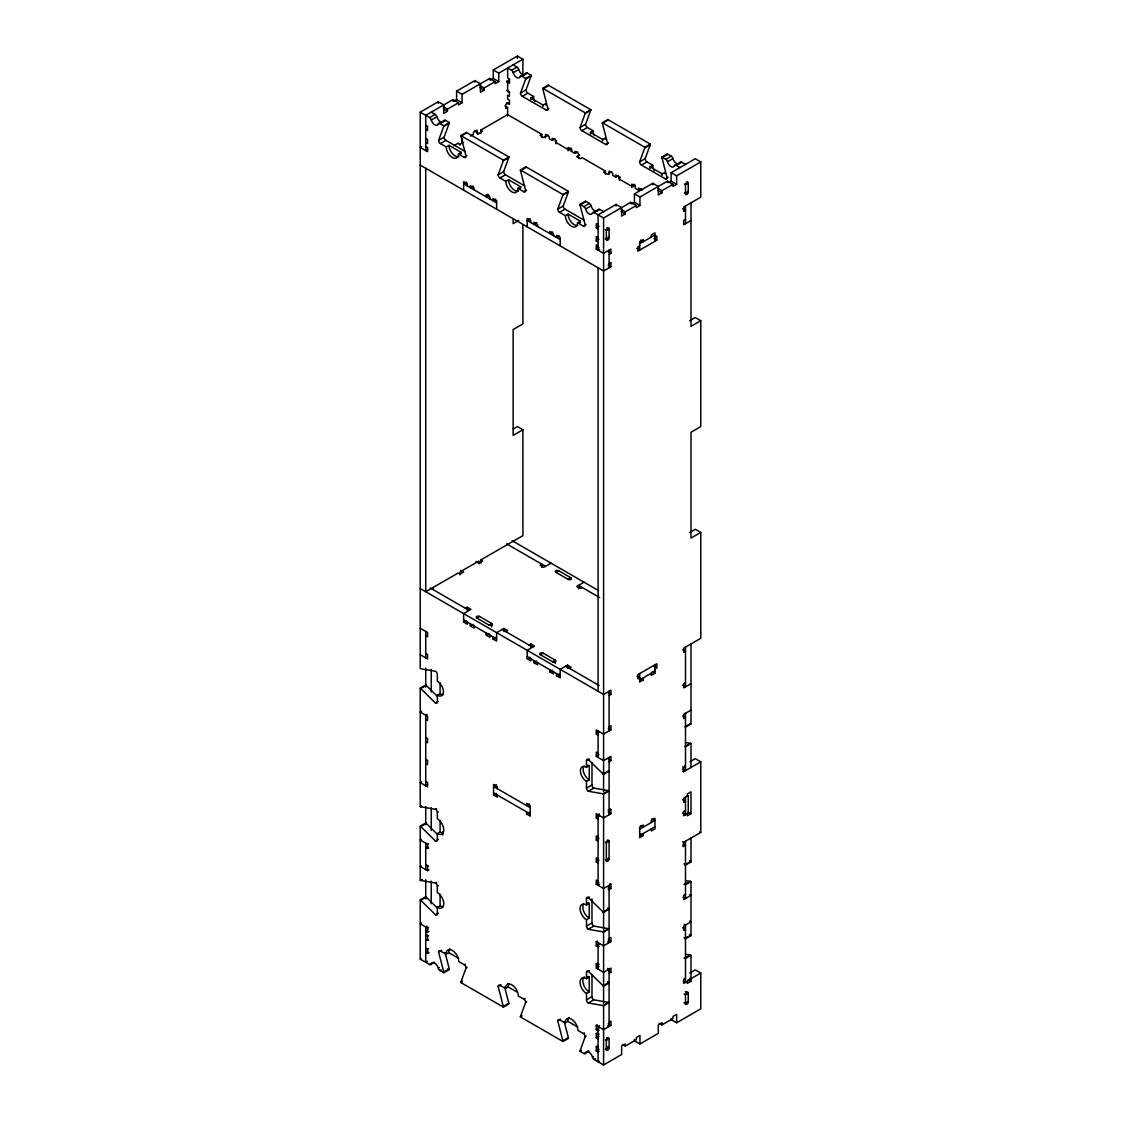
<?xml version="1.0" encoding="UTF-8"?>
<svg xmlns="http://www.w3.org/2000/svg" width="1121" height="1121" viewBox="0 0 1121 1121"><rect width="100%" height="100%" fill="white"/><g stroke="black" fill="none" stroke-linecap="round" stroke-linejoin="round"><path stroke-width="1.5" d="M446.228 146.935L448.989 145.352L461.207 152.4L458.461 153.997A8.646 4.988 60 0 1 452.352 157.515A8.646 4.988 60 0 1 446.228 146.935L440.427 143.586A2.592 1.499 60 0 1 438.591 140.405L443.762 126.351A2.592 1.499 60 0 0 443.832 125.79L449.339 122.609L445.471 120.381A2.592 1.499 60 0 0 443.734 120.788A5.185 2.999 60 0 1 440.287 121.614A5.185 2.999 60 0 1 436.826 116.794A2.592 1.499 60 0 0 435.102 114.384L431.235 112.156M438.591 140.405L444.098 137.224L449.255 123.17A2.592 1.499 60 0 0 449.339 122.609M548.912 108.471L546.165 110.054L522.33 96.294A2.592 1.499 60 0 1 520.494 93.127L525.665 79.059A2.592 1.499 60 0 0 525.735 78.498L531.242 75.331L527.374 73.089A2.592 1.499 60 0 0 525.637 73.51A5.185 2.999 60 0 1 522.19 74.336A5.185 2.999 60 0 1 518.729 69.516A2.592 1.499 60 0 0 516.991 67.106L513.138 64.878M520.494 93.127L526.001 89.946L531.158 75.892A2.592 1.499 60 0 0 531.242 75.331M505.795 181.322L508.542 179.738L520.775 186.787L518.014 188.384A8.646 4.988 60 0 1 511.905 191.915A8.646 4.988 60 0 1 505.795 181.322L499.994 177.973A2.592 1.499 60 0 1 498.158 174.792L503.315 160.737A2.592 1.499 60 0 0 503.399 160.177L508.892 156.996L466.364 132.446L460.857 135.613A2.592 1.499 60 0 0 460.927 136.272L466.098 156.281A2.592 1.499 60 0 1 464.262 157.346L458.461 153.997M498.158 174.792L503.651 171.625L508.822 157.557A2.592 1.499 60 0 0 508.892 156.996M608.479 142.857L605.732 144.441L581.897 130.681A2.592 1.499 60 0 1 580.061 127.514L585.218 113.445A2.592 1.499 60 0 0 585.302 112.885L590.795 109.718L548.267 85.154L542.76 88.335A2.592 1.499 60 0 0 542.83 88.979L548.001 109.003A2.592 1.499 60 0 1 546.165 110.054M580.061 127.514L585.554 124.333L590.725 110.278A2.592 1.499 60 0 0 590.795 109.718M565.362 215.708L568.109 214.125L580.328 221.187L577.581 222.771A8.646 4.988 60 0 1 571.472 226.302A8.646 4.988 60 0 1 565.362 215.708L559.547 212.359A2.592 1.499 60 0 1 557.726 209.179L562.882 195.124A2.592 1.499 60 0 0 562.966 194.564L568.459 191.383L525.917 166.833L520.424 170A2.592 1.499 60 0 0 520.494 170.658L525.665 190.668A2.592 1.499 60 0 1 523.829 191.733L518.014 188.384M557.726 209.179L563.218 206.012L568.389 191.957A2.592 1.499 60 0 0 568.459 191.383M668.046 177.244L665.299 178.842L641.45 165.067A2.592 1.499 60 0 1 639.629 161.9L644.785 147.846A2.592 1.499 60 0 0 644.869 147.285L650.362 144.105L607.82 119.541L602.327 122.721A2.592 1.499 60 0 0 602.397 123.366L607.568 143.39A2.592 1.499 60 0 1 605.732 144.441M639.629 161.9L645.121 158.72L650.292 144.665A2.592 1.499 60 0 0 650.362 144.105M504.632 987.012L508.822 1003.281A2.592 1.499 60 0 1 508.892 1003.926L503.399 1007.106L460.857 982.542A2.592 1.499 60 0 1 460.927 981.982L466.098 967.927L467.135 967.325M564.185 1021.399L568.389 1037.668A2.592 1.499 60 0 1 568.459 1038.312L562.966 1041.493L520.424 1016.929A2.592 1.499 60 0 1 520.494 1016.369L525.665 1002.314L526.688 1001.712M622.533 1044.478L625.294 1046.075L625.294 1043.959L621.623 1046.075L621.623 1054.539L603.588 1064.95L594.228 1059.541A2.592 1.499 60 0 1 592.491 1057.131A5.185 2.999 60 0 0 589.029 1052.311A5.185 2.999 60 0 0 585.582 1053.137A2.592 1.499 60 0 1 583.845 1053.558L579.977 1051.316A2.592 1.499 60 0 1 580.061 1050.755L585.218 1036.701L586.255 1036.112M437.316 696.253L426.246 685.393A2.592 1.499 60 0 0 425.728 685.001L420.221 688.182A2.592 1.499 60 0 1 420.753 688.56L435.509 703.049A2.592 1.499 60 0 0 437.344 701.984L437.344 695.286A8.646 4.988 60 0 0 443.454 691.755A8.646 4.988 60 0 0 437.344 681.176L437.344 674.464A2.592 1.499 60 0 0 435.509 671.297L420.753 668.733A2.592 1.499 60 0 1 420.221 668.522L420.221 112.156L438.255 101.745L443.762 104.926L443.762 113.389L447.419 111.273L447.419 109.157L458.433 102.81L458.433 104.926L462.09 102.81L462.09 94.332L456.597 91.165L456.597 99.629L462.09 102.81M456.597 91.165L474.926 80.572L480.433 83.753L480.433 92.216L484.104 90.1L484.104 87.984L495.104 81.637L495.104 83.753L498.761 81.637L498.761 73.159L522.904 59.231L522.904 74.659M498.761 81.637L493.268 78.456L493.268 69.992L517.412 56.05L522.904 59.231M458.433 102.81L452.926 99.629L425.728 115.337L425.728 150.62L427.563 149.569M462.09 94.332L489.597 78.456L495.104 81.637M453.388 101.479L456.597 99.629M490.522 80.039L493.268 78.456M420.221 112.156L429.595 117.565L435.102 114.384M506.524 81.525L509.466 83.22L509.466 78.988L507.631 77.924L507.631 68.045L511.498 70.287L516.991 67.106M429.595 117.565A2.592 1.499 60 0 1 431.319 119.975L436.826 116.794M511.498 70.287A2.592 1.499 60 0 1 513.222 72.697L518.729 69.516M431.319 119.975A5.185 2.999 60 0 0 434.78 124.795A5.185 2.999 60 0 0 438.241 123.969L443.734 120.788M513.222 72.697A5.185 2.999 60 0 0 516.683 77.503A5.185 2.999 60 0 0 520.144 76.676L525.637 73.51M438.241 123.969A2.592 1.499 60 0 1 439.964 123.562L445.471 120.381M520.144 76.676A2.592 1.499 60 0 1 521.868 76.27L527.374 73.089M443.762 126.351L449.255 123.17M525.665 79.059L531.158 75.892M421.608 146.655L420.221 147.454L427.563 151.685L427.563 147.454L425.728 146.389M509.004 102.543L505.795 104.393L505.795 108.625L507.631 107.574L507.631 116.178M440.427 143.586L445.934 140.405L465.299 151.587M522.33 96.294L527.837 93.127L533.638 96.476A8.646 4.988 60 0 0 534.913 101.521M460.927 136.272L466.434 133.091A2.592 1.499 60 0 1 466.364 132.446M542.83 88.979L548.337 85.799A2.592 1.499 60 0 1 548.267 85.154M531.032 99.685A8.646 4.988 60 0 1 530.892 98.059L533.638 96.476M462.497 138.57L461.796 143.208M453.641 145.8L458.125 143.208L459.974 145.057M470.442 136.103L473.412 134.38L473.412 132.264L477.084 130.148L477.084 133.847M480.741 133.329L480.741 130.162L507.631 114.622L541.863 134.394L541.863 137.561M459.96 144.273L463.618 142.157M477.77 133.988L482.576 131.213L480.741 130.162M542.97 106.565A8.646 4.988 60 0 0 543.11 105.122L545.857 103.524A8.646 4.988 60 0 1 545.717 104.982M464.262 157.346L467.009 155.763M541.863 134.394L540.028 135.445L543.685 137.561L548.099 135.024M503.315 160.737L508.822 157.557M585.218 113.445L590.725 110.278M466.56 182.106L463.618 183.788L496.631 202.845M473.09 186.086L470.344 187.669L470.344 185.554L474.015 187.669L474.015 189.799M545.521 137.785L545.521 134.394L549.192 136.51L549.192 138.626L552.247 140.391L554.993 138.808M499.994 177.973L505.487 174.792L524.852 185.974M581.897 130.681L587.39 127.514L593.205 130.863A8.646 4.988 60 0 0 594.214 135.347M520.494 170.658L526.001 167.477A2.592 1.499 60 0 1 525.917 166.833M602.397 123.366L607.904 120.185A2.592 1.499 60 0 1 607.82 119.541M590.599 134.072A8.646 4.988 60 0 1 590.445 132.446L593.205 130.863M488.994 195.264L486.234 196.848L486.234 194.732L489.905 196.848L489.905 198.963M495.706 199.146L492.96 200.729L492.96 198.613L496.631 200.729L496.631 209.207M568.137 150.831L568.137 147.454L571.808 149.569L571.808 151.685L574.863 153.451L577.609 151.853M602.523 140.952A8.646 4.988 60 0 0 602.678 139.508L605.424 137.925A8.646 4.988 60 0 1 605.284 139.368M579.627 154.922L576.698 156.618L580.37 158.734L582.191 157.683L605.424 171.093L605.424 174.259M523.829 191.733L526.576 190.15M518.715 220.445L513.138 223.668L513.138 218.469M562.882 195.124L568.389 191.957M644.785 147.846L650.292 144.665M605.424 171.093L603.588 172.144L607.26 174.259L611.66 171.723M530.121 218.805L527.192 220.487L560.192 239.544M536.665 222.785L533.918 224.368L533.918 222.252L537.576 224.368L537.576 226.498M609.095 174.484L609.095 171.093L612.753 173.209L612.753 175.324L615.821 177.09L618.568 175.507M559.547 212.359L565.054 209.179L584.419 220.361M641.45 165.067L646.957 161.9L652.758 165.249A8.646 4.988 60 0 0 654.328 170.854M577.581 222.771L583.396 226.12A2.592 1.499 60 0 0 585.218 225.069L580.061 205.045A2.592 1.499 60 0 1 579.977 204.386L585.484 201.22L589.352 203.447A2.592 1.499 60 0 1 591.075 205.858A5.185 2.999 60 0 0 594.536 210.678A5.185 2.999 60 0 0 597.997 209.851A2.592 1.499 60 0 1 599.721 209.445L603.588 211.673M665.299 178.842A2.592 1.499 60 0 0 667.121 177.777L661.965 157.753A2.592 1.499 60 0 1 661.88 157.108L667.387 153.927L671.255 156.169A2.592 1.499 60 0 1 672.978 158.579A5.185 2.999 60 0 0 676.439 163.386A5.185 2.999 60 0 0 679.901 162.559A2.592 1.499 60 0 1 681.624 162.153L685.492 164.381M580.061 205.045L585.554 201.864A2.592 1.499 60 0 1 585.484 201.22M661.965 157.753L667.457 154.586A2.592 1.499 60 0 1 667.387 153.927M650.152 168.458A8.646 4.988 60 0 1 650.012 166.833L652.758 165.249M579.977 204.386L583.845 206.628L589.352 203.447M661.88 157.108L665.748 159.336L671.255 156.169M583.845 206.628A2.592 1.499 60 0 1 585.582 209.038L591.075 205.858M665.748 159.336A2.592 1.499 60 0 1 667.485 161.746L672.978 158.579M552.555 231.963L549.808 233.546L549.808 231.43L553.466 233.546L553.466 235.662M585.582 209.038A5.185 2.999 60 0 0 589.029 213.859A5.185 2.999 60 0 0 592.491 213.032L597.997 209.851M667.485 161.746A5.185 2.999 60 0 0 670.933 166.567A5.185 2.999 60 0 0 674.394 165.74L679.901 162.559M592.491 213.032A2.592 1.499 60 0 1 594.228 212.612L599.721 209.445M674.394 165.74A2.592 1.499 60 0 1 676.131 165.333L681.624 162.153M662.091 175.338A8.646 4.988 60 0 0 662.231 173.895L664.991 172.312A8.646 4.988 60 0 1 664.837 173.755M559.281 235.844L556.52 237.428L556.52 235.312L560.192 237.428L560.192 245.905M631.712 187.529L631.712 184.152L635.369 186.268L635.369 188.384L638.424 190.15L641.184 188.552M639.951 205.493L634.458 202.312L634.458 193.849L639.951 197.03L639.951 205.493L636.294 207.609L636.294 205.493L625.294 211.841L625.294 213.971L621.623 216.087L621.623 207.609L616.116 204.442L598.096 214.84L598.096 250.137L599.469 249.338M634.458 193.849L652.8 183.269L658.293 186.436L658.293 194.914L661.965 192.798L661.965 190.668L672.964 184.32L672.964 186.436L676.636 184.32L676.636 175.857L700.779 161.914L700.779 197.198L683.656 207.077L683.656 211.323L685.492 210.258L682.745 208.674M676.636 184.32L671.129 181.14L671.129 172.676L695.272 158.734L700.779 161.914M583.396 226.12L586.143 224.536M594.228 212.612L603.588 218.02L630.787 202.312L636.294 205.493M639.951 197.03L667.457 181.14L672.964 184.32M631.712 203.91L634.458 202.312M668.606 182.597L671.129 181.14M598.096 224.732L596.26 223.668L596.26 227.899L599.006 226.316M606.335 230.548L609.095 228.964M685.492 184.853L688.238 183.269M598.096 237.778L596.26 236.727L596.26 240.959L599.006 239.376M598.096 245.905L596.26 244.84L596.26 249.072L599.006 247.489M609.095 254.369L610.931 253.318L610.931 249.072L603.588 253.318L596.26 249.072M639.657 243.789L654.93 234.962M609.095 263.547L610.931 262.482L610.931 266.714L603.588 270.96L420.221 165.095M639.671 245.891L637.835 246.956L637.835 251.188L656.78 240.244L656.78 236.013L654.944 237.077M685.492 219.436L683.656 220.487L683.656 224.732L690.998 220.487M689.681 320.76L695.272 317.537L700.779 320.718L700.779 426.583L690.998 432.23L690.998 538.094L700.779 532.447L700.779 638.311L683.656 648.19L683.656 652.422L685.492 651.371L682.745 649.774M513.222 429.007L517.412 426.583L522.904 429.763L522.904 535.628L480.741 559.968L480.741 563.148M700.779 320.718L690.998 326.365L690.998 202.845M522.904 429.763L513.138 435.396L513.138 329.532L522.904 323.885L522.904 224.648M465.453 608.311L467.289 607.26L470.96 609.376L463.618 613.607L463.618 622.085L467.289 624.201L467.289 622.085M551.028 563.148L543.685 567.38L540.028 565.264L541.863 564.199L541.863 567.38M463.618 622.085L466.378 620.488M479.508 616.438A1.948 1.121 0 0 0 476.761 616.438A1.948 1.121 0 0 0 476.761 618.021L479.508 616.438L491.741 623.486L491.741 626.877M555.918 572.327L558.664 570.729L570.897 577.791A1.948 1.121 0 0 1 570.897 579.375A1.948 1.121 0 0 1 568.137 579.375L555.918 572.327A1.948 1.121 0 0 1 555.918 570.729A1.948 1.121 0 0 1 558.664 570.729M470.344 623.837L470.344 625.966L473.09 624.369M488.994 625.084L491.741 623.486A1.948 1.121 0 0 1 491.741 625.084A1.948 1.121 0 0 1 488.994 625.084L476.761 618.021M568.137 579.375L570.897 577.791M486.234 633.015L486.234 635.131L488.994 633.547M505.795 631.599L507.631 630.548L503.96 628.433L496.631 632.664L496.631 641.128L492.96 639.012L492.96 636.896M584.027 582.205L576.698 586.437L580.37 588.553L582.191 587.502M492.96 639.012L495.706 637.429M689.681 532.489L695.272 529.266L700.779 532.447M420.753 688.56L426.246 685.393M437.344 695.286L440.091 693.703A8.646 4.988 60 0 0 443.468 694.474M529.028 645.009L530.85 643.958L534.521 646.074L527.192 650.306L527.192 658.784L530.85 660.9L530.85 658.784M435.509 703.049L438.255 701.466M421.608 711.275L420.221 712.059L427.563 716.305L427.563 720.537L425.728 719.472M427.101 714.441L425.728 715.24L425.728 785.821L427.563 784.756M527.192 658.784L529.939 657.186M543.082 653.137A1.948 1.121 0 0 0 540.336 653.137A1.948 1.121 0 0 0 540.336 654.72L543.082 653.137L555.301 660.185L555.301 663.576M533.918 660.549L533.918 662.665L536.665 661.068M552.555 661.782L555.301 660.185A1.948 1.121 0 0 1 555.301 661.782A1.948 1.121 0 0 1 552.555 661.782L540.336 654.72M549.808 669.713L549.808 671.829L552.555 670.246M569.356 668.312L571.192 667.247L567.534 665.131L560.192 669.363L560.192 677.841L556.52 675.711L556.52 673.595M556.52 675.711L559.281 674.127M421.608 781.841L420.221 782.64L427.563 786.872L427.563 782.64L425.728 781.589M609.095 695.482L610.931 694.417L610.931 690.186L603.588 694.417L420.221 588.553M654.944 668.999L656.78 667.948L656.78 663.716L637.835 674.646L637.835 678.892L639.671 677.827L636.91 676.243M420.221 688.182L420.221 806.531L421.258 805.943M639.657 679.957L654.93 671.129M420.221 806.531A2.592 1.499 60 0 0 420.753 806.742L421.776 806.153M643.328 677.827L643.328 679.943L639.671 682.058L639.657 673.595M654.93 664.781L654.944 673.245L651.273 675.36L651.273 673.245M420.753 806.742L435.509 809.306L436.531 808.703M437.316 834.262L426.246 823.403A2.592 1.499 60 0 0 425.728 823.01L420.221 826.191A2.592 1.499 60 0 1 420.753 826.583L435.509 841.058A2.592 1.499 60 0 0 437.344 840.007L437.344 833.646A9.08 5.241 60 0 0 443.762 829.946A9.08 5.241 60 0 0 437.344 818.834L437.344 812.473L438.367 811.884M420.753 826.583L426.246 823.403M496.505 784.826L493.576 786.522L530.247 807.695M609.095 726.702L610.931 725.651L610.931 729.883L603.588 734.115L596.26 729.883L596.26 734.115L599.006 732.531M685.492 682.605L683.656 683.656L683.656 687.888L690.998 683.656M497.234 788.638L497.234 786.522L493.576 784.406L493.576 794.999L496.323 793.402M421.258 839.391L420.221 839.993L427.563 844.225L428.586 843.623M437.344 833.646L440.091 832.062A9.08 5.241 60 0 0 443.229 832.931M435.509 841.058L438.367 839.405M427.788 846.201L425.728 847.392L427.563 848.457L428.586 847.854M588.315 791.272L593.808 788.091L608.563 790.655A2.592 1.499 60 0 1 609.095 790.865L603.588 794.046A2.592 1.499 60 0 0 603.07 793.822L588.315 791.272A2.592 1.499 60 0 1 586.479 788.091L586.479 781.393A8.646 4.988 60 0 1 580.37 770.8A8.646 4.988 60 0 1 586.479 767.268L586.479 760.57L589.226 758.987M598.096 753.172L596.26 752.121L596.26 756.353L599.006 754.769M586.479 767.268L589.226 765.685L589.226 779.796L586.479 781.393M421.258 865.86L420.221 866.449L427.563 870.681L428.937 869.896M690.998 710.125L683.656 714.357L683.656 718.589L685.492 717.538L682.745 715.941M529.322 803.995L526.576 805.579L526.576 803.463L530.247 805.579L530.247 816.172L526.576 814.042L526.576 811.926M426.765 864.795L425.728 865.398L427.563 866.449L428.586 865.86M609.095 761.649L610.931 760.584L610.931 756.353L603.588 760.584L596.26 756.353M526.576 814.042L529.322 812.459M603.07 773.994L608.563 770.814A2.592 1.499 60 0 0 609.095 771.206L603.588 774.387A2.592 1.499 60 0 1 603.07 773.994L588.315 759.506A2.592 1.499 60 0 0 586.479 760.57M420.221 826.191L420.221 880.251L421.608 879.453M690.998 723.928L685.492 727.095A2.592 1.499 60 0 1 684.973 726.702L690.466 723.535A2.592 1.499 60 0 0 690.998 723.928L690.998 643.958M420.221 880.251A2.592 1.499 60 0 0 420.753 880.461L422.127 879.677M586.479 788.091L591.972 784.924L591.972 762.56M420.753 880.461L435.509 883.026L436.531 882.423M437.316 907.982L426.246 897.122A2.592 1.499 60 0 0 425.728 896.73L420.221 899.911A2.592 1.499 60 0 1 420.753 900.303L435.509 914.778A2.592 1.499 60 0 0 437.344 913.727L437.344 907.365A9.08 5.241 60 0 0 443.762 903.666A9.08 5.241 60 0 0 437.344 892.554L437.344 886.193L438.367 885.604M603.07 793.822L608.563 790.655M690.998 743.573A2.592 1.499 60 0 0 690.466 743.363L684.973 746.544A2.592 1.499 60 0 1 685.492 746.754L690.998 743.573L690.998 767.465M420.753 900.303L426.246 897.122M437.344 907.365L440.091 905.782A9.08 5.241 60 0 0 443.229 906.651M599.469 813.958L598.096 814.757L598.096 885.338L599.469 884.539M689.919 761.734L695.272 758.651L700.779 761.818L700.779 832.399L683.656 842.277L682.633 841.689M609.894 808.872L610.931 809.46L610.931 813.692L603.588 817.924L596.26 813.692L596.26 817.924L599.006 816.34M610.931 809.46L609.095 810.525L608.058 809.923M682.633 766.876L683.656 767.465L685.492 766.414L684.469 765.811M435.509 914.778L438.367 913.125M421.608 923.003L420.221 923.802L427.563 928.034L428.586 927.431M682.633 771.108L683.656 771.696L700.779 761.818M427.101 926.184L425.728 926.969L425.728 962.266L427.381 961.314M427.788 930.01L425.728 931.201L427.563 932.266L428.937 931.467M427.101 934.297L425.728 935.096L427.563 936.147L428.586 935.559M598.096 836.981L596.26 835.93L596.26 840.161L599.006 838.578M425.728 939.328L427.563 940.379L428.586 939.79M425.728 948.142L427.563 949.207L428.586 948.604M427.788 951.197L425.728 952.388L427.563 953.439L428.937 952.64M639.657 829.218L654.93 820.404L652.002 818.708M420.221 899.911L420.221 959.086L421.034 958.623M639.657 835.579L654.93 826.752M445.065 952.626L449.255 968.894A2.592 1.499 60 0 1 449.339 969.539L443.832 972.72A2.592 1.499 60 0 0 443.762 972.061L438.591 952.051L441.464 950.398M598.096 858.868L596.26 857.803L596.26 862.035L599.006 860.452M685.492 810.525L683.656 811.576L683.656 815.808L688.238 813.159L688.238 795.518L683.656 798.166L683.656 802.398L685.492 801.347L682.745 799.763M643.328 833.449L643.328 835.565L639.671 837.681L639.671 827.102L643.328 824.986L643.328 827.102L640.581 825.504M438.591 952.051A2.592 1.499 60 0 1 440.427 950.986L445.934 954.167L448.68 952.57A9.08 5.241 60 0 1 450.011 948.814M420.221 959.086L429.595 964.494L433.379 962.308M687.327 796.05L687.327 793.934L690.998 791.818L690.998 813.692L687.327 815.808L687.327 813.692M429.595 964.494A2.592 1.499 60 0 0 431.319 964.074L434.416 962.294M431.319 964.074A5.185 2.999 60 0 1 434.78 963.247A5.185 2.999 60 0 1 438.241 968.068L439.264 967.479M438.241 968.068A2.592 1.499 60 0 0 439.964 970.478L441.001 969.889M443.762 972.061L449.255 968.894M598.096 881.092L596.26 880.041L596.26 884.273L599.006 882.689M445.934 954.167A9.08 5.241 60 0 1 452.352 950.454A9.08 5.241 60 0 1 458.769 961.58L464.262 964.747L465.299 964.158M588.315 929.281L593.808 926.1L608.563 928.664A2.592 1.499 60 0 1 609.095 928.875L603.588 932.055A2.592 1.499 60 0 0 603.07 931.831L588.315 929.281A2.592 1.499 60 0 1 586.479 926.1L586.479 919.752A9.08 5.241 60 0 1 580.061 908.641A9.08 5.241 60 0 1 586.479 904.927L586.479 898.58L589.338 896.926M608.058 888.967L609.095 889.57L610.931 888.505L610.931 884.273L603.588 888.505L596.26 884.273M682.633 845.921L683.656 846.509L685.492 845.458L683.081 844.071M586.479 904.927L589.226 903.344L589.226 918.169L586.479 919.752M460.927 981.982L462.314 981.183M460.857 982.542L461.894 981.954M603.07 912.004L608.563 908.823A2.592 1.499 60 0 0 609.095 909.215L603.588 912.396A2.592 1.499 60 0 1 603.07 912.004L588.315 897.529A2.592 1.499 60 0 0 586.479 898.58M684.973 864.725L690.466 861.545A2.592 1.499 60 0 0 690.998 861.937L685.492 865.104A2.592 1.499 60 0 1 684.973 864.725L684.048 863.815M586.479 926.1L591.972 922.933L591.972 898.846M503.399 1007.106A2.592 1.499 60 0 0 503.315 1006.448L498.158 986.438L501.017 984.784M603.07 931.831L608.563 928.664M684.048 884.385L690.466 881.372A2.592 1.499 60 0 1 690.998 881.596L690.998 935.657L685.492 938.823A2.592 1.499 60 0 1 684.973 938.445L684.048 937.534M498.158 986.438A2.592 1.499 60 0 1 499.994 985.373L505.487 988.554L508.247 986.956A9.08 5.241 60 0 1 509.06 983.804M690.998 881.596L685.492 884.763A2.592 1.499 60 0 0 684.973 884.553M599.118 946.32L598.096 946.909L596.26 945.858L596.26 941.612L597.283 941.023M596.26 945.858L599.006 944.26M609.095 938.445L610.931 937.38L610.931 941.612L603.588 945.858L596.26 941.612M685.492 894.334L683.656 895.385L683.656 899.617L690.998 895.385L689.625 894.6M503.315 1006.448L508.822 1003.281M505.487 988.554A9.08 5.241 60 0 1 511.905 984.841A9.08 5.241 60 0 1 518.322 995.966L523.829 999.133L525.203 998.349M609.095 973.378L610.931 972.313L610.931 968.082L603.588 972.313L596.26 968.082L596.26 963.85L597.283 963.247M599.118 964.312L598.096 964.901L596.26 963.85M588.315 1003.001L593.808 999.82L608.563 1002.384A2.592 1.499 60 0 1 609.095 1002.594L603.588 1005.775A2.592 1.499 60 0 0 603.07 1005.551L588.315 1003.001A2.592 1.499 60 0 1 586.479 999.82L586.479 993.472A9.08 5.241 60 0 1 580.061 982.36A9.08 5.241 60 0 1 586.479 978.647L586.479 972.299L589.338 970.646M596.26 968.082L599.006 966.498M520.494 1016.369L521.868 1015.57M586.479 978.647L589.226 977.064L589.226 991.889L586.479 993.472M520.424 1016.929L521.797 1016.144M603.07 985.723L608.563 982.542A2.592 1.499 60 0 0 609.095 982.935L603.588 986.116A2.592 1.499 60 0 1 603.07 985.723L588.315 971.248A2.592 1.499 60 0 0 586.479 972.299M684.973 938.445L690.466 935.264A2.592 1.499 60 0 0 690.998 935.657M586.479 999.82L591.972 996.653L591.972 974.289M562.966 1041.493A2.592 1.499 60 0 0 562.882 1040.849L557.726 1020.825L560.584 1019.171M557.726 1020.825A2.592 1.499 60 0 1 559.547 1019.76L565.054 1022.941L567.801 1021.357A9.08 5.241 60 0 1 569.44 1017.35M603.07 1005.551L608.563 1002.384M684.048 958.119L690.466 955.092A2.592 1.499 60 0 1 690.998 955.316L690.998 981.323L687.327 983.439L687.327 981.323M690.998 955.316L685.492 958.483A2.592 1.499 60 0 0 684.973 958.273M562.882 1040.849L568.389 1037.668M599.118 1030.129L598.096 1030.717L596.26 1029.667L596.26 1025.421L597.283 1024.832M565.054 1022.941A9.08 5.241 60 0 1 571.472 1019.227A9.08 5.241 60 0 1 577.89 1030.353L583.396 1033.52L584.419 1032.931M689.765 973.042L695.272 969.875L700.779 973.042L700.779 1008.844L676.636 1022.786L671.129 1019.606L671.129 1018.414M599.469 1025.687L598.096 1026.486L598.096 1061.769L599.118 1061.181M596.26 1029.667L599.006 1028.069M609.095 1022.254L610.931 1021.189L610.931 1025.421L603.588 1029.667L596.26 1025.421M685.492 978.143L683.656 979.193L683.656 983.439L690.998 979.193L689.625 978.409M690.998 978.689L700.779 973.042M598.096 1038.831L596.26 1037.78L596.26 1033.548L597.283 1032.945M599.118 1034.01L598.096 1034.599L596.26 1033.548M596.26 1037.78L599.006 1036.196M580.061 1050.755L581.084 1050.167M579.977 1051.316L581.365 1050.531M583.845 1053.558L588.315 1050.966M599.118 1051.302L598.096 1051.89L596.26 1050.839L596.26 1046.594L597.283 1046.005M585.582 1053.137L589.015 1051.148M596.26 1050.839L599.006 1049.242M592.491 1057.131L593.527 1056.543M606.335 1049.242L609.095 1047.659L607.722 1046.86M688.238 1001.964L685.492 1003.547L684.118 1002.749M594.228 1059.541L595.601 1058.742M625.294 1046.075L636.294 1039.713L636.294 1037.598L639.951 1035.482L639.951 1043.959L634.458 1040.778L634.458 1039.587M659.218 1023.305L661.965 1024.902L672.964 1018.541L672.964 1016.425L676.636 1014.309L676.636 1022.786M639.951 1043.959L658.293 1033.366L658.293 1024.902L661.965 1022.786L661.965 1024.902M687.621 182.247L687.93 182.331A1.485 0.855 -60 0 1 688.252 183.003L688.238 192.083A1.948 1.121 -60 0 1 686.865 194.465A1.948 1.121 -60 0 1 685.492 193.681L684.469 193.078M685.548 742.508L690.466 743.363M685.856 880.574L690.466 881.372M685.856 954.293L690.466 955.092M521.868 76.27L525.735 78.498M542.76 88.335L585.302 112.885M602.327 122.721L644.869 147.285M676.131 165.333L679.999 167.561M493.268 69.992L498.761 73.159M671.129 172.676L676.636 175.857M686.865 182.205L688.238 183.003M506.594 81.301L507.631 81.903L507.631 90.983A1.948 1.121 -60 0 0 509.509 91.376M684.469 183.998L685.492 184.587L685.492 193.681L688.238 192.083L687.215 191.495M530.892 98.059L543.11 105.122M590.445 132.446L602.678 139.508M650.012 166.833L662.231 173.895M506.524 90.353L509.466 92.048L509.466 96.28L507.631 95.215L507.631 99.096L509.466 100.161L509.466 104.393L506.524 102.698M479.97 85.602L484.104 87.984M657.831 188.286L661.965 190.668M479.97 87.718L484.104 90.1M657.831 190.416L661.965 192.798M504.884 105.977L507.631 107.574M633.687 184.236L634.458 184.671A1.948 1.121 0 0 1 634.458 186.268A1.948 1.121 0 0 1 631.712 186.268L619.479 179.206A1.948 1.121 0 0 1 618.988 178.085A1.948 1.121 0 0 1 620.459 177.314M642.095 190.15L638.424 188.034L638.424 190.15M443.299 106.775L447.419 109.157M621.16 209.459L625.294 211.841M443.299 108.891L447.419 111.273M621.16 211.589L625.294 213.971M474.505 130.793L478.919 133.847M654.033 238.661L656.78 240.244M439.964 123.562L443.832 125.79M460.857 135.613L503.399 160.177M520.424 170L562.966 194.564M640.581 240.076L643.328 241.66L643.328 239.544L639.671 241.66L639.657 250.137L636.714 248.442M607.036 227.507L609.095 228.698L609.095 237.778A1.948 1.121 -60 0 1 607.722 240.16A1.948 1.121 -60 0 1 606.335 239.376L605.312 238.773M425.728 125.216L427.563 126.267L427.563 130.512L425.728 129.447M605.312 229.693L606.335 230.295L606.335 239.376L609.095 237.778L608.058 237.19M596.26 227.899L598.096 228.964M425.728 138.275L427.563 139.326L427.563 143.558L425.728 142.507M596.26 240.959L598.096 242.024M608.171 251.721L610.931 253.318M487.467 194.381L488.224 194.816M608.171 265.131L610.931 266.714M512.115 540.686L598.586 590.599M506.622 543.867L545.521 566.329M599.623 597.549L578.534 585.372L578.534 588.763M480.741 559.968L482.576 561.032L478.905 563.148L475.963 561.453M654.033 666.35L656.78 667.948M682.563 685.141L685.492 686.837L685.492 647.139M652.198 671.647L654.944 673.245M460.689 570.281L463.618 571.976L459.96 574.092L458.125 573.027L425.728 591.734L425.728 168.262M640.581 678.359L643.328 679.943M430.212 587.965L469.124 610.427M502.124 629.484L532.685 647.139M565.699 666.182L599.132 685.492M608.171 692.834L610.931 694.417M463.618 619.955L496.631 639.012M527.192 656.668L560.192 675.711M470.344 625.966L474.015 628.082L474.015 625.966M486.234 635.131L489.905 637.246L489.905 635.131M533.918 662.665L537.576 664.781L537.576 662.665M549.808 671.829L553.466 673.959L553.466 671.829M682.563 768.95L685.492 770.645L685.492 713.306M608.171 728.3L610.931 729.883M420.221 628.25L427.563 632.482L427.563 636.728L425.728 635.663M596.26 734.115L598.096 735.18M425.728 653.669L427.563 654.72L427.563 658.952L420.221 654.72M608.171 759.001L610.931 760.584M688.238 812.108L690.998 813.692M682.563 813.061L685.492 814.757L685.492 797.115M699.742 831.81L700.779 832.399M608.171 812.108L610.931 813.692M640.581 833.982L643.328 835.565M596.26 817.924L598.096 818.989M607.372 840.232L609.095 841.226L609.095 858.868A1.948 1.121 -60 0 1 607.722 861.25A1.948 1.121 -60 0 1 606.335 860.452L605.312 859.863M425.728 737.478L427.563 738.529L427.563 742.761L425.728 741.71M605.312 842.207L606.335 842.81L609.095 841.226A1.948 1.121 -60 0 0 607.722 840.428A1.948 1.121 -60 0 0 606.335 842.81L606.335 860.452L609.095 858.868L608.058 858.266M596.26 840.161L598.096 841.226M683.207 897.248L685.492 898.566L685.492 841.226M493.576 792.869L530.247 814.042M493.576 794.999L497.234 797.115L497.234 794.999M425.728 759.351L427.563 760.416L427.563 764.648L425.728 763.583M596.26 862.035L598.096 863.1M689.625 921.056L690.998 921.854L683.656 926.086L683.656 930.318L685.492 929.267L682.745 927.684M684.118 924.236L685.492 925.035L685.492 982.374L683.207 981.057M609.894 883.67L610.931 884.273M608.171 886.921L610.931 888.505M688.238 979.726L690.998 981.323M608.171 940.029L610.931 941.612M607.722 941.878L609.095 942.677L609.095 885.338M685.492 991.553L688.238 993.136L688.238 1002.216A1.485 0.855 -60 0 1 687.93 1003.253L687.734 1003.561A2.27 1.303 -60 0 1 686.122 1004.556L685.814 1004.486A1.485 0.855 -60 0 1 685.492 1003.813L685.492 994.719A1.948 1.121 -60 0 1 686.865 992.351A1.948 1.121 -60 0 1 688.238 993.136L685.492 994.719L684.118 993.935M687.215 1001.628L688.238 1002.216M684.469 1003.211L685.492 1003.813M607.722 968.348L609.095 969.147L609.095 1026.486L607.722 1025.687M608.171 970.73L610.931 972.313M608.171 1023.837L610.931 1025.421M606.797 1037.514L609.095 1038.831L609.095 1047.925A1.485 0.855 -60 0 1 608.773 1048.962L608.577 1049.256A2.27 1.303 -60 0 1 606.979 1050.251L606.755 1050.223A1.485 0.855 -60 0 1 606.335 1049.508L606.335 1040.428A1.948 1.121 -60 0 1 607.722 1038.046A1.948 1.121 -60 0 1 609.095 1038.831L606.335 1040.428L605.312 1039.826M507.897 983.593L509.621 984.574M448.68 952.57L458.657 958.343M508.247 986.956L516.795 991.903M567.801 1021.357L577.791 1027.116M608.058 1047.322L609.095 1047.925M605.312 1048.906L606.335 1049.508M596.26 1046.594L598.096 1047.659M447.882 968.698L449.339 969.539M439.964 970.478L443.832 972.72M689.541 860.634L690.466 861.545M689.541 934.354L690.466 935.264M607.638 907.926L608.563 908.823M607.638 981.646L608.563 982.542M690.998 838.046L690.998 861.937M685.492 206.026L685.492 223.668M683.656 767.465L683.656 771.696M683.656 842.277L683.656 846.509M667.457 181.14L667.457 182.471M654.93 241.309L654.944 232.832L651.273 234.948L651.273 237.077M652.8 183.269L652.8 184.853M651.273 822.506L651.273 820.39L654.944 818.274L654.944 828.867L651.273 830.983L651.273 828.867M630.787 202.312L630.787 203.644M619.479 180.481L619.479 177.09L615.821 174.974L615.821 177.09M616.116 204.442L616.116 206.026M609.095 250.137L609.095 267.779M609.095 691.237L609.095 730.948M609.095 757.404L609.095 814.757M603.588 218.02L603.588 791.636M603.588 794.046L603.588 930.024M603.588 932.055L603.588 1003.365M603.588 1005.775L603.588 1064.95M598.096 267.779L598.096 691.237M598.096 730.948L598.096 757.404M598.096 942.677L598.096 969.147M578.534 158.523L578.534 153.451L574.863 151.335L574.863 153.451M570.897 147.972L570.897 151.153M567.534 665.131L567.534 668.312M555.918 143.782L555.918 140.391L552.247 138.275L552.247 140.391M530.85 222.617L530.85 220.487L527.192 218.371L527.192 226.848M530.85 643.958L530.85 647.139M517.412 56.05L517.412 58.25M503.96 628.433L503.96 631.599M489.597 78.456L489.597 79.787M478.919 563.849L478.919 561.018L459.974 571.962L459.974 574.779M474.926 80.572L474.926 82.169M467.289 185.918L467.289 183.788L463.618 181.672L463.618 190.15M467.289 607.26L467.289 610.427M452.926 99.629L452.926 100.96M442.837 831.67L442.837 835.103M440.091 682.717L440.091 693.703M440.091 820.53L440.091 832.062M440.091 894.25L440.091 905.782M438.255 101.745L438.255 103.342M433.056 587.502L433.056 589.086M431.235 669.433L431.235 692.119M431.235 807.821L431.235 830.521M431.235 881.162L431.235 903.848M427.563 844.225L427.563 848.457M427.563 866.449L427.563 870.681M427.563 928.034L427.563 932.266M427.563 936.147L427.563 940.379M427.563 949.207L427.563 953.439M425.728 631.431L425.728 657.901M425.728 668.004L425.728 687.201M425.728 806.391L425.728 824.734M425.728 843.16L425.728 869.63M425.728 879.733L425.728 898.93M685.492 184.587A1.485 0.855 -60 0 1 685.814 183.55L686.01 183.241A2.27 1.303 -60 0 1 687.607 182.261M609.095 228.698A1.485 0.855 -60 0 0 608.773 228.025L608.577 227.955A2.27 1.303 -60 0 0 606.853 228.95L606.657 229.245A1.485 0.855 -60 0 0 606.335 230.295M445.934 140.405A2.592 1.499 60 0 1 444.098 137.224M505.487 174.792A2.592 1.499 60 0 1 503.651 171.625M565.054 209.179A2.592 1.499 60 0 1 563.218 206.012M577.777 225.447A8.646 4.988 60 0 1 571.43 222.322A8.646 4.988 60 0 1 568.109 214.125M580.328 221.187A8.646 4.988 60 0 1 580.188 222.631M518.575 190.948A8.646 4.988 60 0 1 512.059 188.16A8.646 4.988 60 0 1 508.542 179.738M520.775 186.787A8.646 4.988 60 0 1 520.62 188.244M459.007 156.562A8.646 4.988 60 0 1 452.506 153.773A8.646 4.988 60 0 1 448.989 145.352M461.207 152.4A8.646 4.988 60 0 1 461.067 153.857M593.808 788.091A2.592 1.499 60 0 1 591.972 784.924M589.226 779.796A8.646 4.988 60 0 1 583.901 773.126A8.646 4.988 60 0 1 584.013 766.049M587.894 765.083A8.646 4.988 60 0 1 589.226 765.685M464.262 964.747A2.592 1.499 60 0 1 466.098 967.927M523.829 999.133A2.592 1.499 60 0 1 525.665 1002.314M583.396 1033.52A2.592 1.499 60 0 1 585.218 1036.701M435.509 883.026A2.592 1.499 60 0 1 437.344 886.193M435.509 809.306A2.592 1.499 60 0 1 437.344 812.473M593.808 926.1A2.592 1.499 60 0 1 591.972 922.933M593.808 999.82A2.592 1.499 60 0 1 591.972 996.653M589.226 991.889A9.08 5.241 60 0 1 583.41 984.266A9.08 5.241 60 0 1 584.293 976.881M587.838 976.433A9.08 5.241 60 0 1 589.226 977.064M589.226 918.169A9.08 5.241 60 0 1 583.523 904.072M587.838 902.713A9.08 5.241 60 0 1 589.226 903.344M509.509 79.591A2.27 1.303 -60 0 0 508.149 80.558L507.939 80.866A1.485 0.855 -60 0 0 507.631 81.903M527.837 93.127A2.592 1.499 60 0 1 526.001 89.946M587.39 127.514A2.592 1.499 60 0 1 585.554 124.333M646.957 161.9A2.592 1.499 60 0 1 645.121 158.72M571.416 148.547A1.948 1.121 0 0 1 570.435 149.752A1.948 1.121 0 0 1 568.137 149.569L555.918 142.507A1.948 1.121 0 0 1 556.52 140.686"/></g></svg>
